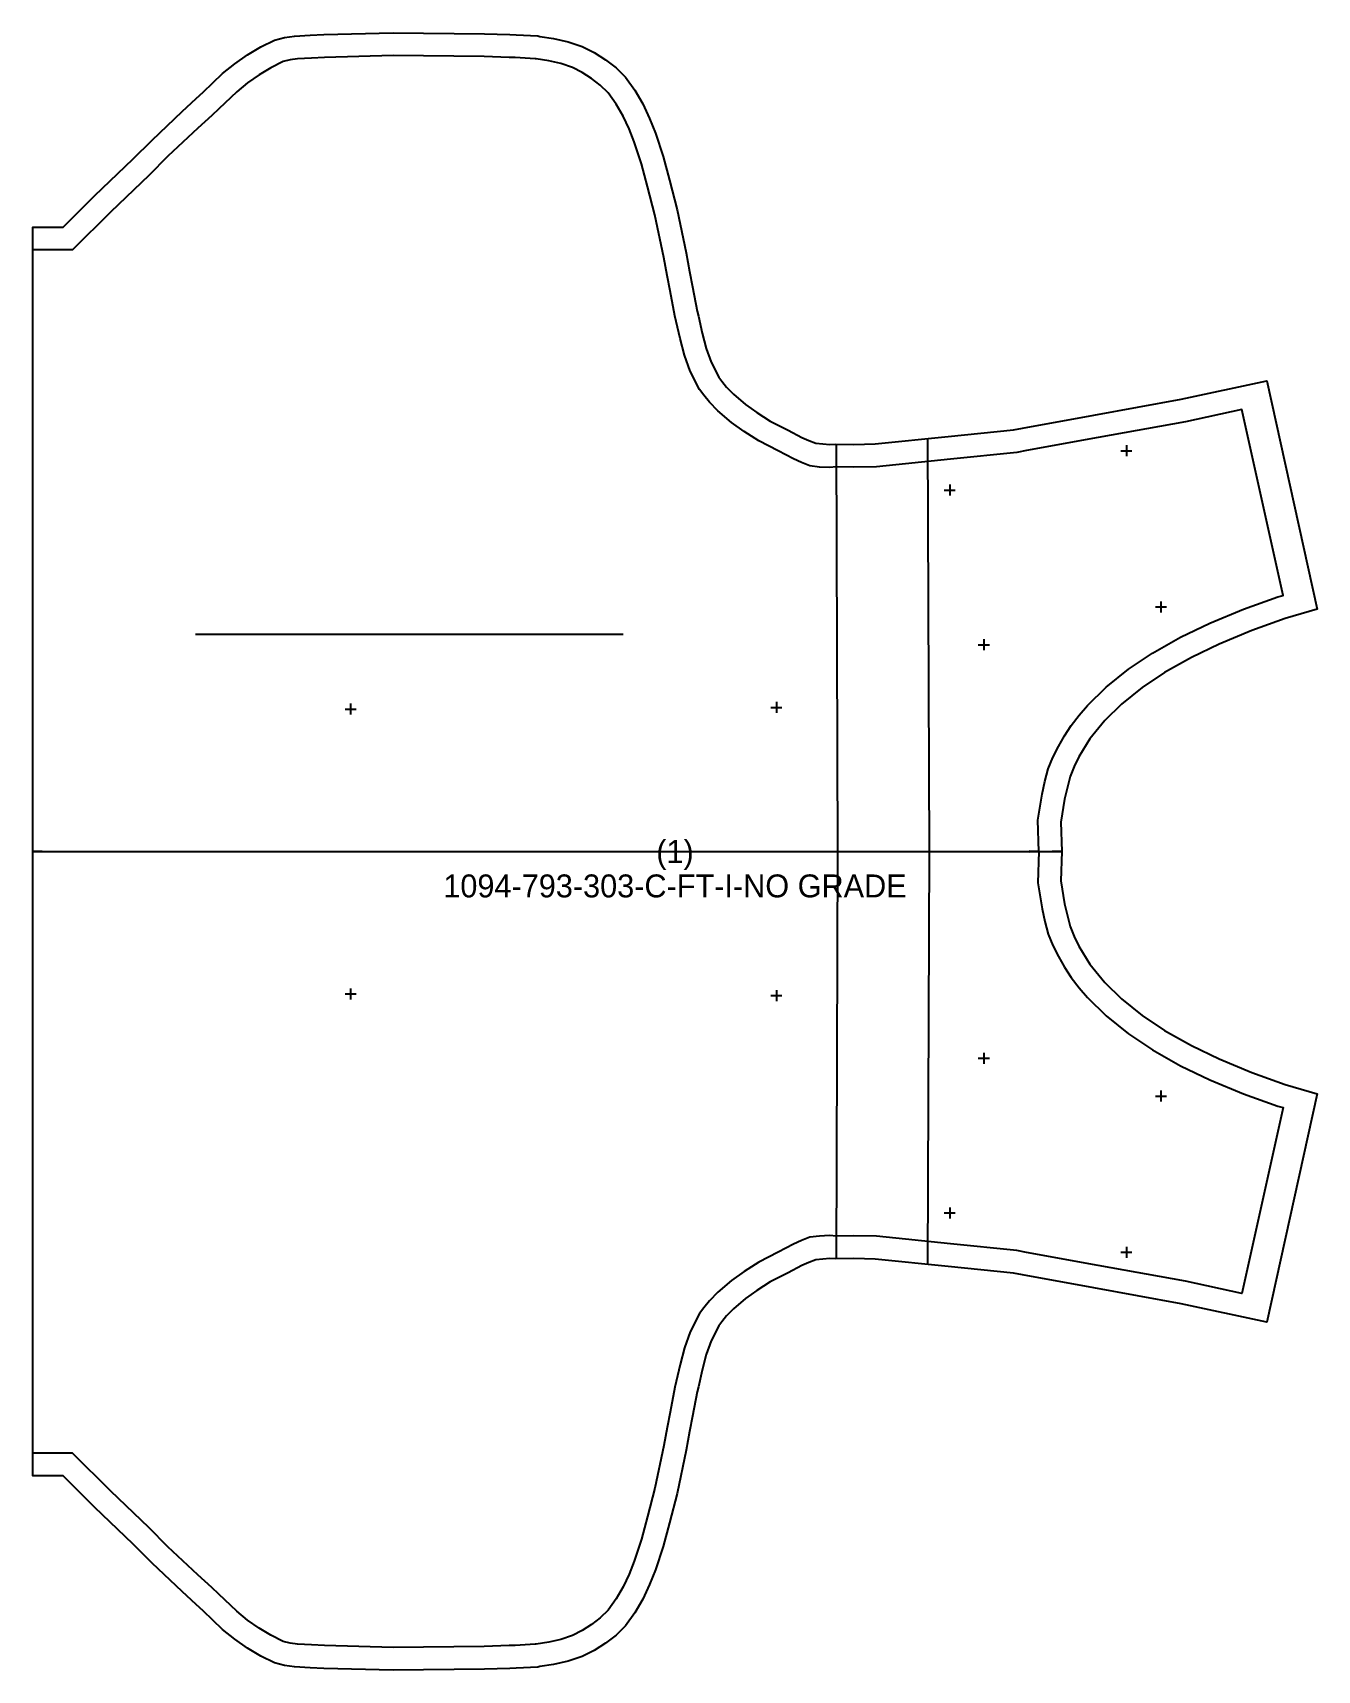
# Model space of a CAD drawing. Header units: inches. Extents: x 0 to 21.1, y 0 to 26.9.
import ezdxf
from ezdxf.enums import TextEntityAlignment as Align

# ---------------------------------------------------------------- set-up
doc = ezdxf.new("R2010")
doc.units = ezdxf.units.IN

msp = doc.modelspace()

# ---------------------------------------------------------------- linework, layer by layer
at = {"layer": 'T001L001'}
for points in [[(0, 13.45), (0.157, 13.45), (0, 13.45), (0, 23.707), (0.236, 23.707), (0.499, 23.707), (1.023, 24.229), (1.644, 24.822), (1.961, 25.139), (2.458, 25.608), (2.687, 25.819), (2.803, 25.926), (3.12, 26.229), (3.32, 26.389), (3.529, 26.536), (3.747, 26.669), (3.975, 26.781), (4.137, 26.822), (4.303, 26.843), (4.562, 26.861), (4.783, 26.87), (5.923, 26.901), (7.426, 26.884), (7.841, 26.87), (7.945, 26.867), (8.299, 26.848), (8.335, 26.842), (8.559, 26.805), (8.799, 26.753), (9.031, 26.675), (9.227, 26.575), (9.413, 26.457), (9.587, 26.323), (9.744, 26.17), (9.896, 25.959), (10.025, 25.732), (10.137, 25.494), (10.234, 25.25), (10.36, 24.868), (10.464, 24.478), (10.589, 23.994), (10.74, 23.284), (10.795, 22.98), (10.841, 22.729), (10.919, 22.328), (10.939, 22.243), (11.004, 21.968), (11.069, 21.713), (11.149, 21.489), (11.273, 21.244), (11.325, 21.179), (11.404, 21.08), (11.516, 20.962), (11.714, 20.794), (11.9, 20.66), (12.119, 20.522), (12.413, 20.371), (12.638, 20.254), (12.752, 20.2), (12.87, 20.157), (13.099, 20.136), (13.2, 20.143), (13.494, 20.139), (13.843, 20.145), (15.042, 20.267), (16.117, 20.378), (16.266, 20.406), (17.44, 20.619), (18.873, 20.879), (20.279, 21.182), (21.11, 17.429), (20.583, 17.277), (20.035, 17.081), (19.497, 16.858), (19.041, 16.638), (18.6, 16.389), (18.235, 16.144), (17.893, 15.87), (17.618, 15.6), (17.375, 15.301), (17.191, 15.003), (17.113, 14.845), (17.047, 14.683), (16.958, 14.312), (16.894, 13.935), (16.911, 13.45), (16.754, 13.45), (16.911, 13.45), (16.894, 12.966), (16.958, 12.589), (17.047, 12.218), (17.113, 12.056), (17.191, 11.898), (17.375, 11.6), (17.618, 11.301), (17.893, 11.031), (18.235, 10.757), (18.6, 10.512), (19.041, 10.263), (19.497, 10.043), (20.035, 9.82), (20.583, 9.624), (21.11, 9.472), (20.279, 5.719), (18.873, 6.022), (17.44, 6.282), (16.266, 6.495), (16.117, 6.523), (15.042, 6.634), (13.843, 6.756), (13.494, 6.762), (13.2, 6.758), (13.099, 6.765), (12.87, 6.744), (12.752, 6.701), (12.638, 6.647), (12.413, 6.53), (12.119, 6.379), (11.9, 6.241), (11.714, 6.107), (11.516, 5.939), (11.404, 5.821), (11.325, 5.722), (11.273, 5.657), (11.149, 5.412), (11.069, 5.188), (11.004, 4.932), (10.939, 4.658), (10.919, 4.573), (10.841, 4.172), (10.795, 3.921), (10.74, 3.617), (10.589, 2.906), (10.464, 2.423), (10.36, 2.033), (10.234, 1.651), (10.137, 1.406), (10.025, 1.169), (9.896, 0.942), (9.744, 0.731), (9.587, 0.578), (9.413, 0.444), (9.227, 0.326), (9.031, 0.226), (8.799, 0.148), (8.559, 0.096), (8.335, 0.059), (8.299, 0.053), (7.945, 0.034), (7.841, 0.031), (7.426, 0.016), (5.923, 0), (4.783, 0.031), (4.562, 0.04), (4.303, 0.058), (4.137, 0.079), (3.975, 0.12), (3.747, 0.232), (3.529, 0.365), (3.32, 0.512), (3.12, 0.672), (2.803, 0.975), (2.687, 1.081), (2.458, 1.293), (1.961, 1.761), (1.644, 2.079), (1.023, 2.672), (0.499, 3.194), (0.236, 3.194), (0, 3.194), (0, 13.45)], [(16.536, 13.45), (16.379, 13.445), (16.536, 13.45), (16.518, 13.966), (16.59, 14.392), (16.633, 14.603), (16.69, 14.811), (16.765, 14.997), (16.855, 15.177), (16.955, 15.351), (17.066, 15.519), (17.196, 15.688), (17.336, 15.85), (17.641, 16.15), (18.009, 16.445), (18.401, 16.708), (18.864, 16.969), (19.342, 17.2), (19.897, 17.43), (20.463, 17.632), (20.547, 17.657), (19.871, 20.71), (18.946, 20.511), (17.507, 20.25), (16.333, 20.037), (16.17, 20.007), (15.081, 19.894), (13.866, 19.77), (13.494, 19.764), (13.21, 19.768), (13.095, 19.759), (12.931, 19.767), (12.77, 19.789), (12.635, 19.839), (12.505, 19.9), (12.248, 20.035), (11.933, 20.196), (11.691, 20.349), (11.482, 20.498), (11.258, 20.689), (11.121, 20.833), (11.031, 20.946), (10.956, 21.04), (10.803, 21.34), (10.71, 21.604), (10.64, 21.879), (10.574, 22.157), (10.553, 22.249), (10.473, 22.66), (10.426, 22.912), (10.372, 23.211), (10.224, 23.909), (10.103, 24.377), (10.004, 24.745), (9.885, 25.107), (9.8, 25.322), (9.702, 25.531), (9.588, 25.73), (9.455, 25.915), (9.326, 26.041), (9.183, 26.152), (9.03, 26.249), (8.868, 26.331), (8.677, 26.395), (8.479, 26.438), (8.275, 26.472), (8.258, 26.474), (7.929, 26.492), (7.828, 26.496), (7.418, 26.51), (5.926, 26.526), (4.796, 26.495), (4.583, 26.486), (4.351, 26.47), (4.232, 26.455), (4.116, 26.426), (3.913, 26.326), (3.719, 26.207), (3.532, 26.076), (3.353, 25.933), (3.059, 25.652), (2.941, 25.544), (2.713, 25.334), (2.222, 24.871), (1.906, 24.554), (1.285, 23.961), (0.654, 23.332), (0.236, 23.332), (0, 23.332)], [(14.707, 20.233), (14.731, 13.452)], [(13.231, 13.446), (13.208, 20.143)], [(17.882, 20.034), (18.064, 20.034)], [(17.973, 20.125), (17.973, 19.943)], [(14.978, 19.388), (15.16, 19.388)], [(15.069, 19.479), (15.069, 19.297)], [(18.541, 17.559), (18.541, 17.378)], [(18.45, 17.469), (18.632, 17.469)], [(9.704, 17.017), (2.676, 17.017)], [(15.54, 16.847), (15.722, 16.847)], [(15.631, 16.938), (15.631, 16.757)], [(5.223, 15.882), (5.223, 15.7)], [(12.222, 15.909), (12.222, 15.727)], [(5.132, 15.791), (5.313, 15.791)], [(12.132, 15.818), (12.313, 15.818)], [(16.536, 13.45), (16.379, 13.456), (16.536, 13.45), (16.518, 12.935), (16.59, 12.509), (16.633, 12.298), (16.69, 12.09), (16.765, 11.904), (16.855, 11.724), (16.955, 11.55), (17.066, 11.382), (17.196, 11.213), (17.336, 11.051), (17.641, 10.751), (18.009, 10.456), (18.401, 10.193), (18.864, 9.932), (19.342, 9.701), (19.897, 9.471), (20.463, 9.268), (20.547, 9.244), (19.871, 6.191), (18.946, 6.39), (17.507, 6.651), (16.333, 6.864), (16.17, 6.894), (15.081, 7.007), (13.866, 7.131), (13.494, 7.137), (13.21, 7.133), (13.095, 7.141), (12.931, 7.133), (12.77, 7.112), (12.635, 7.062), (12.505, 7), (12.248, 6.866), (11.933, 6.705), (11.691, 6.552), (11.482, 6.403), (11.258, 6.212), (11.121, 6.068), (11.031, 5.955), (10.956, 5.861), (10.803, 5.561), (10.71, 5.297), (10.64, 5.022), (10.574, 4.744), (10.553, 4.652), (10.473, 4.241), (10.426, 3.989), (10.372, 3.69), (10.224, 2.992), (10.103, 2.524), (10.004, 2.156), (9.885, 1.794), (9.8, 1.579), (9.702, 1.37), (9.588, 1.171), (9.455, 0.986), (9.326, 0.86), (9.183, 0.749), (9.03, 0.652), (8.868, 0.57), (8.677, 0.506), (8.479, 0.463), (8.275, 0.429), (8.258, 0.427), (7.929, 0.409), (7.828, 0.405), (7.418, 0.391), (5.926, 0.375), (4.796, 0.406), (4.583, 0.415), (4.351, 0.431), (4.232, 0.446), (4.116, 0.475), (3.913, 0.575), (3.719, 0.694), (3.532, 0.825), (3.353, 0.968), (3.059, 1.249), (2.941, 1.357), (2.713, 1.567), (2.222, 2.03), (1.906, 2.347), (1.285, 2.94), (0.654, 3.569), (0.236, 3.569), (0, 3.569)], [(13.208, 6.758), (13.231, 13.454)], [(0, 13.45), (16.911, 13.45)], [(14.731, 13.449), (14.707, 6.668)], [(5.132, 11.11), (5.313, 11.11)], [(5.223, 11.201), (5.223, 11.019)], [(12.132, 11.083), (12.313, 11.083)], [(12.222, 11.174), (12.222, 10.992)], [(15.54, 10.053), (15.722, 10.053)], [(15.631, 10.144), (15.631, 9.963)], [(18.45, 9.432), (18.632, 9.432)], [(18.541, 9.523), (18.541, 9.341)], [(15.069, 7.604), (15.069, 7.422)], [(14.978, 7.513), (15.16, 7.513)], [(17.882, 6.867), (18.064, 6.867)], [(17.973, 6.958), (17.973, 6.776)]]:
    msp.add_lwpolyline(points, dxfattribs=at)

# ---------------------------------------------------------------- texts
at = {"layer": 'ABC'}
for s, height, p in [('(1)', 0.3768, (10.555, 13.45)), ('1094-793-303-C-FT-I-NO GRADE', 0.37677, (10.555, 12.885))]:
    msp.add_text(s, height=height, dxfattribs=at).set_placement(p, align=Align.MIDDLE_CENTER)

doc.saveas('drawing.dxf')
